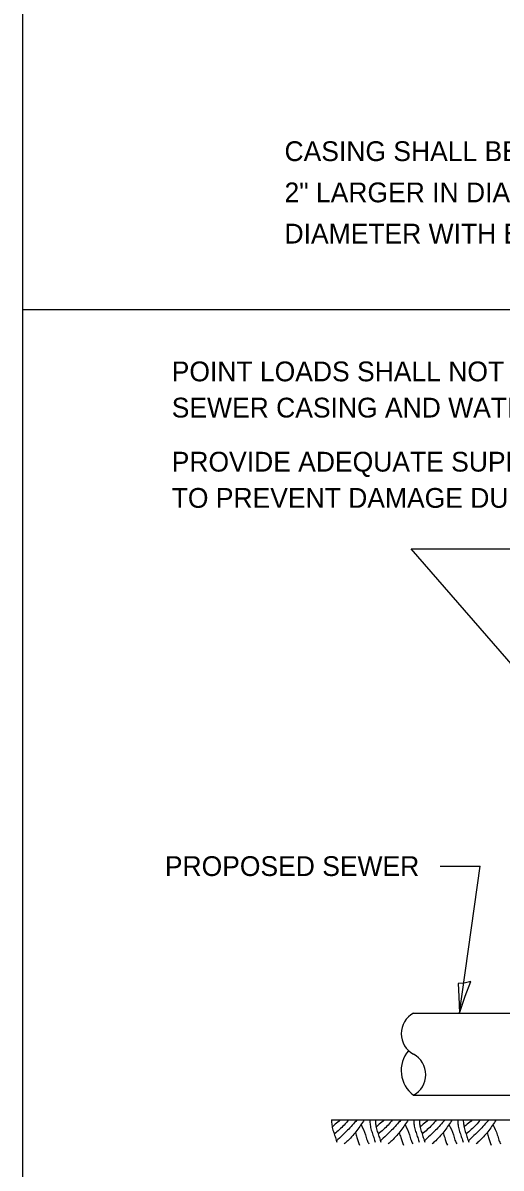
# Model space of a CAD drawing. Extents: x 2133490 to 2172050, y 2138301 to 2145980.
# Drawn here: x 2144410.6 to 2144555.5, y 2138645.8 to 2138993.1 of the extents above; entities that cross this region are included whole.
import ezdxf

# ---------------------------------------------------------------- set-up
doc = ezdxf.new("R2010")
doc.units = 0
for name, color, linetype in [('Design_PR_Roadway Dimensions', 7, 'Continuous'), ('Design_PR_Roadway Notes', 7, 'Continuous'), ('Drainage_PR_Storm Sewer', 7, 'Continuous'), ('Level 23', 7, 'Continuous'), ('Sheets_50 Reference Boundary', 7, 'Continuous'), ('Sheets_General Details', 7, 'Continuous'), ('XSC_Exist Ground', 7, 'Continuous')]:
    doc.layers.add(name, color=color, linetype=linetype)

msp = doc.modelspace()

# ---------------------------------------------------------------- linework, layer by layer
at = {"layer": 'Design_PR_Roadway Dimensions'}
for p, q in [((2144626.55, 2138720.3), (2144528.27, 2138833.65)), ((2144528.27, 2138833.65), (2144577.82, 2138833.65)), ((2144537.04, 2138737.38), (2144549.18, 2138737.38)), ((2144542.91, 2138692.77), (2144549.18, 2138737.38))]:
    msp.add_line(p, q, dxfattribs=at)
at = {"layer": 'Drainage_PR_Storm Sewer'}
for p, q in [((2144528.98, 2138692.77), (2144768.92, 2138692.77)), ((2144528.98, 2138667.88), (2144768.92, 2138667.88))]:
    msp.add_line(p, q, dxfattribs=at)
for centre, radius, start, end in [((2144532.3, 2138686.55), 7.05, 118.0725, 241.9275), ((2144534.58, 2138675.35), 9.33, 139.5585, 233.1301), ((2144525.66, 2138674.1), 7.05, 298.0725, 61.9275)]:
    msp.add_arc(centre, radius, start, end, dxfattribs=at)
at = {"layer": 'Level 23'}
msp.add_lwpolyline([(2144546.37, 2138702.38), (2144544.36, 2138701.84), (2144542.49, 2138701.79), (2144542.75, 2138697.84), (2144542.91, 2138692.77), (2144544.61, 2138697.92)], close=True, dxfattribs=at)
at = {"layer": 'Sheets_50 Reference Boundary'}
msp.add_lwpolyline([(2144410.59, 2139375.7), (2145985.59, 2139375.7), (2145985.59, 2138375.71), (2144410.59, 2138375.71)], close=True, dxfattribs=at)
at = {"layer": 'Sheets_General Details'}
msp.add_line((2144410.59, 2138906.15), (2145985.59, 2138906.15), dxfattribs=at)
msp.add_lwpolyline([(2144410.59, 2139375.71), (2145985.59, 2139375.71), (2145985.59, 2138325.71), (2144410.59, 2138325.71)], close=True, dxfattribs=at)
at = {"layer": 'XSC_Exist Ground'}
msp.add_line((2144504.09, 2138660.41), (2144793.81, 2138660.41), dxfattribs=at)
msp.add_line((2144504.09, 2138660.41), (2144793.81, 2138660.41), dxfattribs=at)
msp.add_lwpolyline([(2144504.09, 2138660.41), (2144793.81, 2138660.41)], dxfattribs=at)
for points in [[(2144504.09, 2138660.41), (2144504.24, 2138658.88), (2144504.57, 2138657.32), (2144505.09, 2138655.81), (2144505.56, 2138654.28), (2144505.8, 2138653.63)], [(2144506.86, 2138660.41), (2144505.29, 2138659.08), (2144504.41, 2138658.29)], [(2144509.31, 2138660.4), (2144507.95, 2138658.83), (2144505.02, 2138656.2)], [(2144511.83, 2138660.37), (2144509.01, 2138657.26), (2144505.66, 2138654.1)], [(2144514.08, 2138660.4), (2144511.84, 2138657.25), (2144510.57, 2138655.65), (2144509.08, 2138654.08), (2144508.02, 2138653.17)], [(2144513.1, 2138659.01), (2144514.43, 2138655.87), (2144514.92, 2138654.25), (2144515.44, 2138653.14)], [(2144515.71, 2138660.41), (2144515.86, 2138658.88), (2144516.19, 2138657.32), (2144516.71, 2138655.81), (2144517.18, 2138654.28), (2144517.41, 2138653.63)], [(2144517.41, 2138660.41), (2144517.56, 2138658.88), (2144517.89, 2138657.32), (2144518.41, 2138655.81), (2144518.88, 2138654.28), (2144519.12, 2138653.63)], [(2144520.18, 2138660.41), (2144518.61, 2138659.08), (2144517.73, 2138658.29)], [(2144522.63, 2138660.4), (2144521.27, 2138658.83), (2144518.34, 2138656.2)], [(2144525.15, 2138660.37), (2144522.33, 2138657.26), (2144518.98, 2138654.1)], [(2144527.41, 2138660.4), (2144525.16, 2138657.25), (2144523.9, 2138655.65), (2144522.4, 2138654.08), (2144521.34, 2138653.17)], [(2144526.42, 2138659.01), (2144527.75, 2138655.87), (2144528.24, 2138654.25), (2144528.76, 2138653.14)], [(2144529.03, 2138660.41), (2144529.18, 2138658.88), (2144529.51, 2138657.32), (2144530.03, 2138655.81), (2144530.5, 2138654.28), (2144530.74, 2138653.63)], [(2144530.74, 2138660.41), (2144530.88, 2138658.88), (2144531.21, 2138657.32), (2144531.74, 2138655.81), (2144532.2, 2138654.28), (2144532.44, 2138653.63)], [(2144533.5, 2138660.41), (2144531.93, 2138659.08), (2144531.05, 2138658.29)], [(2144535.95, 2138660.4), (2144534.59, 2138658.83), (2144531.66, 2138656.2)], [(2144538.47, 2138660.37), (2144535.65, 2138657.26), (2144532.3, 2138654.1)], [(2144540.73, 2138660.4), (2144538.49, 2138657.25), (2144537.22, 2138655.65), (2144535.72, 2138654.08), (2144534.66, 2138653.17)], [(2144539.74, 2138659.01), (2144541.07, 2138655.87), (2144541.56, 2138654.25), (2144542.09, 2138653.14)], [(2144542.35, 2138660.41), (2144542.5, 2138658.88), (2144542.83, 2138657.32), (2144543.35, 2138655.81), (2144543.82, 2138654.28), (2144544.06, 2138653.63)], [(2144544.06, 2138660.41), (2144544.21, 2138658.88), (2144544.53, 2138657.32), (2144545.06, 2138655.81), (2144545.52, 2138654.28), (2144545.76, 2138653.63)], [(2144546.82, 2138660.41), (2144545.25, 2138659.08), (2144544.37, 2138658.29)], [(2144549.27, 2138660.4), (2144547.91, 2138658.83), (2144544.98, 2138656.2)], [(2144551.79, 2138660.37), (2144548.97, 2138657.26), (2144545.62, 2138654.1)], [(2144554.05, 2138660.4), (2144551.81, 2138657.25), (2144550.54, 2138655.65), (2144549.04, 2138654.08), (2144547.98, 2138653.17)], [(2144553.06, 2138659.01), (2144554.39, 2138655.87), (2144554.88, 2138654.25), (2144555.41, 2138653.14)], [(2144511.37, 2138656.61), (2144511.8, 2138655.05), (2144512.62, 2138652.72)], [(2144524.69, 2138656.61), (2144525.12, 2138655.05), (2144525.94, 2138652.72)], [(2144538.01, 2138656.61), (2144538.44, 2138655.05), (2144539.26, 2138652.72)], [(2144551.33, 2138656.61), (2144551.76, 2138655.05), (2144552.58, 2138652.72)]]:
    msp.add_spline(points, degree=3, dxfattribs=at)

# ---------------------------------------------------------------- texts
at = {"layer": 'Design_PR_Roadway Notes'}
for s, p in [('POINT LOADS SHALL NOT BE ALLOWED BETWEEN SEWER OR', (2144455.7, 2138884.41)), ('SEWER CASING AND WATER MAIN', (2144455.7, 2138873.43)), ('PROVIDE ADEQUATE SUPPORT FOR EXISTING WATER MAIN', (2144455.7, 2138857.03)), ('TO PREVENT DAMAGE DUE TO SETTLEMENT OF SEWER TRENCH', (2144455.7, 2138846.05)), ('PROPOSED SEWER ', (2144453.62, 2138734.38))]:
    msp.add_text(s, height=6, dxfattribs=at).set_placement(p)
at = {"layer": 'Level 23'}
for s, p in [('CASING SHALL BE CAST IRON WITH AN INSIDE DIAMETER', (2144489.89, 2138951.2)), ('2" LARGER IN DIAMETER THAN ENCASED PIPE OUTSIDE', (2144489.89, 2138938.7)), ('DIAMETER WITH BOTH ENDS OF CASING SEALED', (2144489.89, 2138926.2))]:
    msp.add_text(s, height=6, dxfattribs=at).set_placement(p)

doc.saveas('drawing.dxf')
